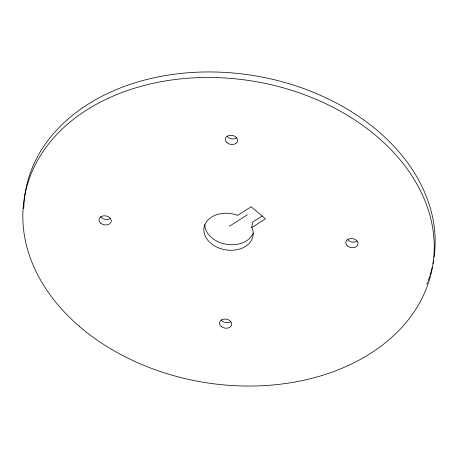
<?xml version="1.0" encoding="UTF-8"?>
<svg xmlns="http://www.w3.org/2000/svg" width="458" height="458" viewBox="0 0 458 458"><rect width="100%" height="100%" fill="white"/><g stroke="black" fill="none" stroke-linecap="round" stroke-linejoin="round"><path stroke-width="0.69" d="M251.728 227.592L265.411 218.867L251.219 206.701L237.53 215.42L235.498 214.602A24.835 18.309 9.4 0 0 204.01 227.889A24.835 18.309 9.4 0 0 230.111 250.263A24.835 18.309 9.4 0 0 252.53 229.2L251.728 227.592L252.644 222.073L262.159 216.004M229.458 226.241L247.32 214.854M433.514 260.791A206.964 152.588 9.4 0 1 432.993 263.608M432.238 267.117A206.964 152.588 9.4 0 1 430.182 274.743M429.753 276.111A206.964 152.588 9.4 0 1 428.121 280.846M427.617 282.185A206.964 152.588 9.4 0 1 426.833 284.178M23.776 208.682A206.964 152.588 9.4 0 1 241.543 73.875A206.964 152.588 9.4 0 1 434.07 257.253M357.103 241.263A6.212 4.58 9.4 0 1 347.427 239.414M230.786 321.762A6.212 4.58 9.4 0 1 221.117 319.919M236.643 138.018A6.212 4.58 9.4 0 1 226.968 136.175M110.332 218.523A6.212 4.58 9.4 0 1 100.657 216.674M253.142 233.191A24.835 18.309 9.4 0 1 226.109 244.246A24.835 18.309 9.4 0 1 204.778 224.649M79.681 326.634A206.964 152.588 9.4 0 0 425.917 289.696A206.964 152.588 9.4 0 0 180.028 78.948A206.964 152.588 9.4 0 0 79.681 326.634M347.462 245.975A6.212 4.58 9.4 0 0 357.853 244.87A6.212 4.58 9.4 0 0 350.473 238.544A6.212 4.58 9.4 0 0 347.462 245.975M221.151 326.48A6.212 4.58 9.4 0 0 231.536 325.369A6.212 4.58 9.4 0 0 224.162 319.049A6.212 4.58 9.4 0 0 221.151 326.48M227.002 142.73A6.212 4.58 9.4 0 0 237.393 141.625A6.212 4.58 9.4 0 0 230.013 135.299A6.212 4.58 9.4 0 0 227.002 142.73M100.691 223.235A6.212 4.58 9.4 0 0 111.076 222.124A6.212 4.58 9.4 0 0 103.703 215.804A6.212 4.58 9.4 0 0 100.691 223.235"/></g></svg>
